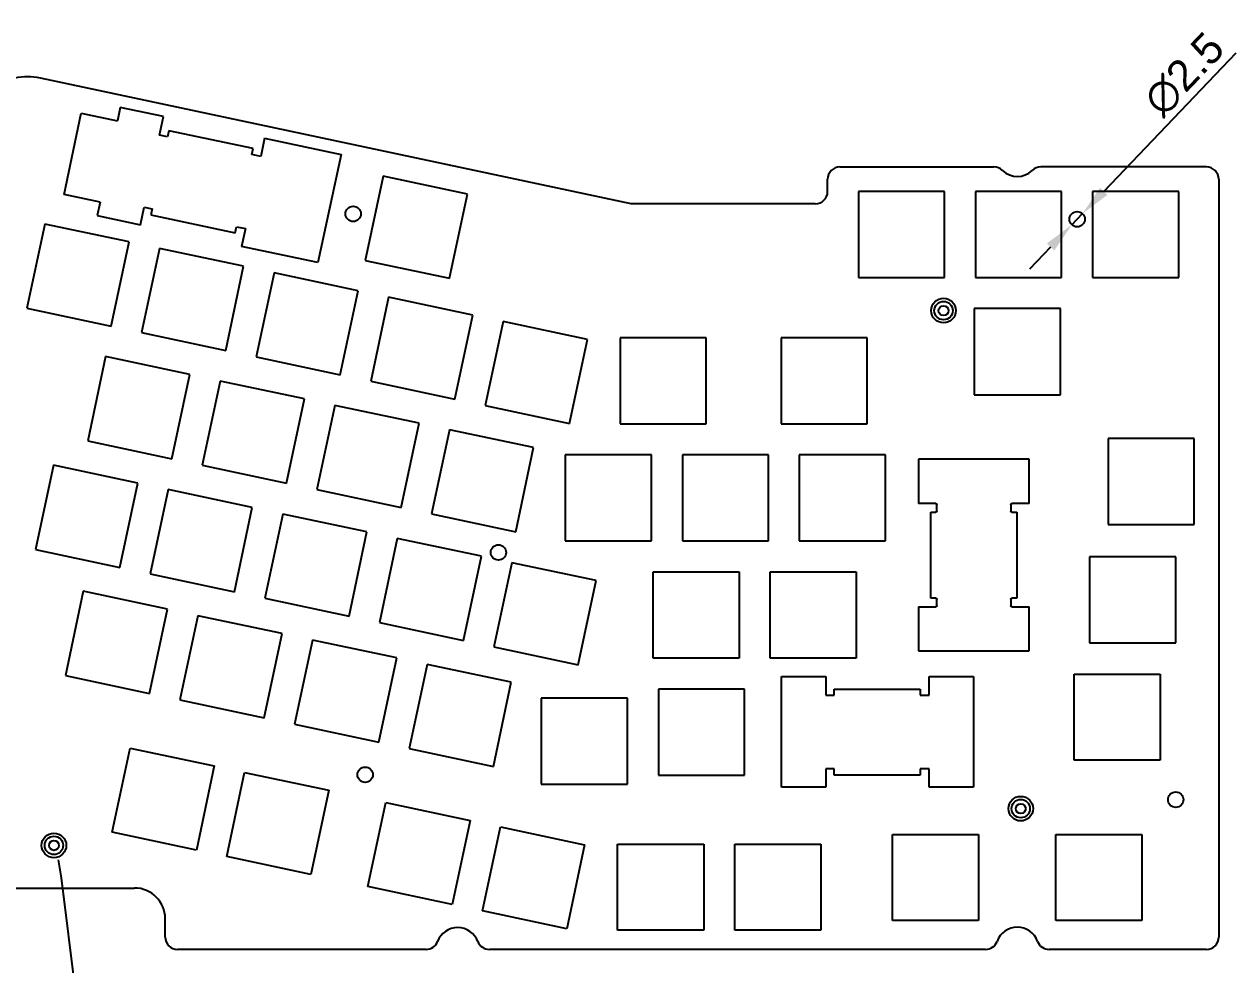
# Model space of a CAD drawing. Header units: millimetres. Extents: x 10619 to 11332, y 86 to 1699.
# Drawn here: x 10935.2 to 11132.2, y 734.5 to 887.5 of the extents above; entities that cross this region are included whole.
import ezdxf

# ---------------------------------------------------------------- set-up
doc = ezdxf.new("R2010")
doc.units = ezdxf.units.MM
doc.styles.add('标注', font='arial.ttf')
doc.dimstyles.new('ISO-25', dxfattribs={"dimtxt": 5, "dimasz": 5, "dimexe": 2, "dimexo": 0.5, "dimgap": 1, "dimtad": 1, "dimdec": 3, "dimdsep": 46, "dimtxsty": '标注', "dimcen": 2.5, "dimadec": 0, "dimazin": 0, "dimtfac": 1, "dimtdec": 3, "dimtmove": 0, "dimatfit": 3, "dimfxl": 1, "dimarcsym": 0})
doc.dimstyles.new('ISO-25$3', dxfattribs={"dimtxt": 5, "dimasz": 5, "dimexe": 2, "dimexo": 0.5, "dimgap": 1, "dimtad": 1, "dimtih": 1, "dimtoh": 1, "dimdec": 3, "dimdsep": 46, "dimtxsty": '标注', "dimcen": 2.5, "dimadec": 0, "dimazin": 0, "dimtfac": 1, "dimtdec": 3, "dimtmove": 0, "dimatfit": 3, "dimfxl": 1, "dimarcsym": 0})

# ---------------------------------------------------------------- blocks, each defined once
blk = doc.blocks.new('*D30')
at = {"color": 0, "lineweight": -2}
for p, q in [((11132.2, 882.78), (11110.72, 860.29)), ((11105.54, 854.86), (11107.26, 856.67)), ((11102.09, 851.24), (11098.63, 847.63))]:
    blk.add_line(p, q, dxfattribs=at)
at = {"color": 0}
for points in [[(11110.11, 860.86), (11111.32, 859.71), (11107.26, 856.67)], [(11101.48, 851.82), (11102.69, 850.67), (11105.54, 854.86)]]:
    blk.add_solid(points, dxfattribs=at)
at = {"layer": 'Defpoints', "color": 0}
for p in [(11107.26, 856.67), (11105.54, 854.86)]:
    blk.add_point(p, dxfattribs=at)
at = {"color": 0, "insert": (11123.8, 879.34), "char_height": 5, "attachment_point": 5, "rotation": 46.3269, "style": '标注'}
blk.add_mtext('∅2.5', dxfattribs=at)
blk = doc.blocks.new('UK')
at = {"color": 3, "linetype": 'Continuous'}
for p, q in [((11671.22, 1568.37), (11657.22, 1568.37)), ((11657.22, 1568.37), (11657.22, 1554.37)), ((11671.22, 1554.37), (11671.22, 1568.37)), ((11690.22, 1568.37), (11676.22, 1568.37)), ((11676.22, 1568.37), (11676.22, 1554.37)), ((11690.22, 1554.37), (11690.22, 1568.37)), ((11700.36, 1567.22), (11718.36, 1567.22)), ((11700.36, 1560.02), (11700.36, 1567.22)), ((11718.36, 1567.22), (11718.36, 1560.02)), ((11700.36, 1560.02), (11703.16, 1560.02)), ((11703.16, 1558.62), (11702.36, 1558.62)), ((11702.36, 1558.62), (11702.36, 1544.62)), ((11703.36, 1559.82), (11703.36, 1558.82)), ((11715.36, 1558.82), (11715.36, 1559.82)), ((11715.56, 1560.02), (11718.36, 1560.02)), ((11716.36, 1558.62), (11715.56, 1558.62)), ((11716.36, 1544.62), (11716.36, 1558.62)), ((11657.22, 1554.37), (11671.22, 1554.37)), ((11676.22, 1554.37), (11690.22, 1554.37)), ((11680.98, 1549.32), (11694.98, 1549.32)), ((11680.98, 1535.32), (11680.98, 1549.32)), ((11694.98, 1549.32), (11694.98, 1535.32)), ((11702.36, 1544.62), (11703.16, 1544.62)), ((11715.56, 1544.62), (11716.36, 1544.62)), ((11703.16, 1543.22), (11700.36, 1543.22)), ((11700.36, 1536.02), (11700.36, 1543.22)), ((11703.36, 1544.42), (11703.36, 1543.42)), ((11715.36, 1543.42), (11715.36, 1544.42)), ((11718.36, 1543.22), (11715.56, 1543.22)), ((11718.36, 1543.22), (11718.36, 1536.02)), ((11694.98, 1535.32), (11680.98, 1535.32)), ((11718.36, 1536.02), (11700.36, 1536.02))]:
    blk.add_line(p, q, dxfattribs=at)
for centre, start, end in [((11703.16, 1559.82), 0, 90), ((11703.16, 1558.82), 270, 0), ((11715.56, 1559.82), 90, 180), ((11715.56, 1558.82), 180, 270), ((11703.16, 1544.42), 0, 90), ((11715.56, 1544.42), 90, 180), ((11703.16, 1543.42), 270, 0), ((11715.56, 1543.42), 180, 270)]:
    blk.add_arc(centre, 0.2, start, end, dxfattribs=at)

msp = doc.modelspace()

# ---------------------------------------------------------------- linework, layer by layer
at = {"color": 7, "linetype": 'Continuous'}
for p, q in [((11033.8725, 858.2649), (10937.8154, 878.701)), ((10941.6663, 859.7944), (10944.4755, 872.9989)), ((10944.4755, 872.9989), (10950.3442, 871.7503)), ((10950.8124, 873.9511), (10950.3442, 871.7503)), ((10957.8548, 872.4528), (10950.8124, 873.9511)), ((10957.2183, 869.4612), (10957.8548, 872.4528)), ((10958.5115, 869.186), (10957.2183, 869.4612)), ((10958.7196, 870.1641), (10958.5115, 869.186)), ((10972.4132, 867.2508), (10958.7196, 870.1641)), ((10974.287, 868.9568), (10973.6506, 865.9652)), ((10974.287, 868.9568), (10986.709, 866.3141)), ((10972.2051, 866.2727), (10972.4132, 867.2508)), ((10973.6506, 865.9652), (10972.2051, 866.2727)), ((10986.709, 866.3141), (10982.9634, 848.7081)), ((11067.8263, 864.2649), (11092.8713, 864.2649)), ((11127.4264, 864.2649), (11100.5015, 864.2649)), ((10993.5578, 862.7523), (10990.6445, 849.0588)), ((11007.2513, 859.839), (10993.5578, 862.7523)), ((11065.8263, 860.2649), (11065.8263, 862.2649)), ((11129.4264, 862.2649), (11129.4264, 738.9449)), ((10947.535, 858.5458), (10941.6663, 859.7944)), ((11004.338, 846.1455), (11007.2513, 859.839)), ((11084.8263, 860.2649), (11070.8263, 860.2649)), ((11070.8263, 860.2649), (11070.8263, 846.2649)), ((11084.8263, 846.2649), (11084.8263, 860.2649)), ((11103.8763, 860.2649), (11089.8763, 860.2649)), ((11089.8763, 860.2649), (11089.8763, 846.2649)), ((11103.8763, 846.2649), (11103.8763, 860.2649)), ((11122.9263, 860.2649), (11108.9263, 860.2649)), ((11108.9263, 860.2649), (11108.9263, 846.2649)), ((11122.9263, 846.2649), (11122.9263, 860.2649)), ((10947.535, 858.5458), (10947.0667, 856.3451)), ((10954.1091, 854.8468), (10954.7212, 857.7239)), ((10954.7212, 857.7239), (10956.0144, 857.4487)), ((10956.0144, 857.4487), (10955.8063, 856.4706)), ((11063.8263, 858.2649), (11033.8725, 858.2649)), ((10938.5459, 854.9797), (10935.6326, 841.2862)), ((10952.2394, 852.0665), (10938.5459, 854.9797)), ((10947.0667, 856.3451), (10954.1091, 854.8468)), ((10955.8063, 856.4706), (10969.4999, 853.5573)), ((10969.4999, 853.5573), (10969.7079, 854.5354)), ((10969.7079, 854.5354), (10971.1535, 854.2279)), ((10971.1535, 854.2279), (10970.5414, 851.3509)), ((10949.3261, 838.3729), (10952.2394, 852.0665)), ((10982.9634, 848.7081), (10970.5414, 851.3509)), ((10957.1789, 851.0156), (10954.2656, 837.3221)), ((10970.8724, 848.1023), (10957.1789, 851.0156)), ((10967.9591, 834.4088), (10970.8724, 848.1023)), ((10990.6445, 849.0588), (11004.338, 846.1455)), ((10975.8119, 847.0514), (10972.8986, 833.3579)), ((10989.5054, 844.1381), (10975.8119, 847.0514)), ((11070.8263, 846.2649), (11084.8263, 846.2649)), ((11089.8763, 846.2649), (11103.8763, 846.2649)), ((11108.9263, 846.2649), (11122.9263, 846.2649)), ((10986.5921, 830.4446), (10989.5054, 844.1381)), ((10935.6326, 841.2862), (10949.3261, 838.3729)), ((10994.4448, 843.0873), (10991.5315, 829.3937)), ((11008.1384, 840.174), (10994.4448, 843.0873)), ((11103.6763, 841.2149), (11089.6763, 841.2149)), ((11089.6763, 841.2149), (11089.6763, 827.2149)), ((11103.6763, 827.2149), (11103.6763, 841.2149)), ((11005.2251, 826.4804), (11008.1384, 840.174)), ((10954.2656, 837.3221), (10967.9591, 834.4088)), ((11013.0778, 839.1231), (11010.1645, 825.4296)), ((11026.7713, 836.2098), (11013.0778, 839.1231)), ((11023.858, 822.5163), (11026.7713, 836.2098)), ((11046.0763, 836.4649), (11032.0763, 836.4649)), ((11032.0763, 836.4649), (11032.0763, 822.4649)), ((11046.0763, 822.4649), (11046.0763, 836.4649)), ((11072.2714, 836.4649), (11058.2714, 836.4649)), ((11058.2714, 836.4649), (11058.2714, 822.4649)), ((11072.2714, 822.4649), (11072.2714, 836.4649)), ((10948.4318, 833.4002), (10945.5185, 819.7066)), ((10962.1253, 830.4869), (10948.4318, 833.4002)), ((10972.8986, 833.3579), (10986.5921, 830.4446)), ((10959.212, 816.7934), (10962.1253, 830.4869)), ((10967.0648, 829.436), (10964.1515, 815.7425)), ((10980.7583, 826.5227), (10967.0648, 829.436)), ((10991.5315, 829.3937), (11005.2251, 826.4804)), ((10977.845, 812.8292), (10980.7583, 826.5227)), ((10985.6977, 825.4719), (10982.7844, 811.7783)), ((10999.3913, 822.5586), (10985.6977, 825.4719)), ((11010.1645, 825.4296), (11023.858, 822.5163)), ((11089.6763, 827.2149), (11103.6763, 827.2149)), ((10996.478, 808.865), (10999.3913, 822.5586)), ((11004.3307, 821.5077), (11001.4174, 807.8142)), ((11018.0242, 818.5944), (11004.3307, 821.5077)), ((11032.0763, 822.4649), (11046.0763, 822.4649)), ((11058.2714, 822.4649), (11072.2714, 822.4649)), ((10945.5185, 819.7066), (10959.212, 816.7934)), ((11125.4264, 820.0649), (11111.4264, 820.0649)), ((11111.4264, 820.0649), (11111.4264, 806.0649)), ((11125.4264, 806.0649), (11125.4264, 820.0649)), ((11015.1109, 804.9009), (11018.0242, 818.5944)), ((10939.9585, 815.7265), (10937.0452, 802.033)), ((10953.6521, 812.8132), (10939.9585, 815.7265)), ((10964.1515, 815.7425), (10977.845, 812.8292)), ((11037.1764, 817.4149), (11023.1764, 817.4149)), ((11023.1764, 817.4149), (11023.1764, 803.4149)), ((11037.1764, 803.4149), (11037.1764, 817.4149)), ((11056.2264, 817.4149), (11042.2264, 817.4149)), ((11042.2264, 817.4149), (11042.2264, 803.4149)), ((11056.2264, 803.4149), (11056.2264, 817.4149)), ((10950.7388, 799.1197), (10953.6521, 812.8132)), ((10958.5915, 811.7623), (10955.6782, 798.0688)), ((10972.285, 808.849), (10958.5915, 811.7623)), ((10982.7844, 811.7783), (10996.478, 808.865)), ((10969.3717, 795.1555), (10972.285, 808.849)), ((10977.2245, 807.7982), (10974.3112, 794.1046)), ((10990.918, 804.8849), (10977.2245, 807.7982)), ((11001.4174, 807.8142), (11015.1109, 804.9009)), ((11111.4264, 806.0649), (11125.4264, 806.0649)), ((10988.0047, 791.1914), (10990.918, 804.8849)), ((10995.8575, 803.834), (10992.9442, 790.1405)), ((11009.551, 800.9207), (10995.8575, 803.834)), ((10937.0452, 802.033), (10950.7388, 799.1197)), ((11023.1764, 803.4149), (11037.1764, 803.4149)), ((11042.2264, 803.4149), (11056.2264, 803.4149)), ((11006.6377, 787.2272), (11009.551, 800.9207)), ((11014.4904, 799.8699), (11011.5772, 786.1763)), ((11028.184, 796.9566), (11014.4904, 799.8699)), ((11122.4264, 800.8149), (11108.4264, 800.8149)), ((11108.4264, 800.8149), (11108.4264, 786.8149)), ((11122.4264, 786.8149), (11122.4264, 800.8149)), ((10955.6782, 798.0688), (10969.3717, 795.1555)), ((11025.2707, 783.263), (11028.184, 796.9566)), ((10944.7974, 795.2207), (10941.8841, 781.5272)), ((10958.4909, 792.3074), (10944.7974, 795.2207)), ((10974.3112, 794.1046), (10988.0047, 791.1914)), ((10955.5776, 778.6139), (10958.4909, 792.3074)), ((10963.4303, 791.2565), (10960.517, 777.563)), ((10977.1239, 788.3432), (10963.4303, 791.2565)), ((10992.9442, 790.1405), (11006.6377, 787.2272)), ((10974.2106, 774.6497), (10977.1239, 788.3432)), ((10982.0633, 787.2924), (10979.15, 773.5988)), ((10995.7568, 784.3791), (10982.0633, 787.2924)), ((11011.5772, 786.1763), (11025.2707, 783.263)), ((11108.4264, 786.8149), (11122.4264, 786.8149)), ((10992.8435, 770.6855), (10995.7568, 784.3791)), ((11000.6963, 783.3282), (10997.783, 769.6347)), ((11014.3898, 780.4149), (11000.6963, 783.3282)), ((10941.8841, 781.5272), (10955.5776, 778.6139)), ((11011.4765, 766.7214), (11014.3898, 780.4149)), ((11058.3542, 781.3735), (11065.5542, 781.3735)), ((11058.3542, 763.3735), (11058.3542, 781.3735)), ((11065.5542, 781.3735), (11065.5542, 778.3149)), ((11082.3542, 781.3735), (11089.5542, 781.3735)), ((11082.3542, 778.3149), (11082.3542, 781.3735)), ((11089.5542, 781.3735), (11089.5542, 763.3735)), ((11105.9211, 781.7649), (11119.9211, 781.7649)), ((11105.9211, 767.7649), (11105.9211, 781.7649)), ((11119.9211, 781.7649), (11119.9211, 767.7649)), ((11052.3264, 779.3149), (11038.3264, 779.3149)), ((11038.3264, 779.3149), (11038.3264, 765.3149)), ((11052.3264, 765.3149), (11052.3264, 779.3149)), ((11065.5542, 778.3149), (11066.8764, 778.3149)), ((11066.8764, 779.3149), (11080.8764, 779.3149)), ((11066.8764, 778.3149), (11066.8764, 779.3149)), ((11080.8764, 779.3149), (11080.8764, 778.3149)), ((11080.8764, 778.3149), (11082.3542, 778.3149)), ((10960.517, 777.563), (10974.2106, 774.6497)), ((11033.2764, 777.8449), (11019.2764, 777.8449)), ((11019.2764, 777.8449), (11019.2764, 763.8449)), ((11033.2764, 763.8449), (11033.2764, 777.8449)), ((10979.15, 773.5988), (10992.8435, 770.6855)), ((10949.4893, 756.0252), (10952.4026, 769.7187)), ((10952.4026, 769.7187), (10966.0961, 766.8054)), ((10997.783, 769.6347), (11011.4765, 766.7214)), ((10966.0961, 766.8054), (10963.1828, 753.1119)), ((11119.9211, 767.7649), (11105.9211, 767.7649)), ((10968.1223, 752.061), (10971.0356, 765.7546)), ((10971.0356, 765.7546), (10984.7291, 762.8413)), ((11038.3264, 765.3149), (11052.3264, 765.3149)), ((11066.8764, 766.3149), (11065.5542, 766.3149)), ((11065.5542, 766.3149), (11065.5542, 763.3735)), ((11066.8764, 765.3149), (11066.8764, 766.3149)), ((11080.8764, 765.3149), (11066.8764, 765.3149)), ((11082.3542, 766.3149), (11080.8764, 766.3149)), ((11080.8764, 766.3149), (11080.8764, 765.3149)), ((11082.3542, 763.3735), (11082.3542, 766.3149)), ((10984.7291, 762.8413), (10981.8158, 749.1477)), ((11019.2764, 763.8449), (11033.2764, 763.8449)), ((11065.5542, 763.3735), (11058.3542, 763.3735)), ((11089.5542, 763.3735), (11082.3542, 763.3735)), ((10991.0834, 747.1761), (10993.9967, 760.8696)), ((10993.9967, 760.8696), (11007.6902, 757.9563)), ((11007.6902, 757.9563), (11004.7769, 744.2628)), ((11009.7164, 743.2119), (11012.6297, 756.9054)), ((11012.6297, 756.9054), (11026.3232, 753.9921)), ((10963.1828, 753.1119), (10949.4893, 756.0252)), ((11076.3761, 755.6449), (11090.3761, 755.6449)), ((11076.3761, 741.6449), (11076.3761, 755.6449)), ((11090.3761, 755.6449), (11090.3761, 741.6449)), ((11102.9211, 755.6449), (11116.9211, 755.6449)), ((11102.9211, 741.6449), (11102.9211, 755.6449)), ((11116.9211, 755.6449), (11116.9211, 741.6449)), ((11026.3232, 753.9921), (11023.4099, 740.2986)), ((11031.6771, 754.0999), (11045.6771, 754.0999)), ((11031.6771, 740.0999), (11031.6771, 754.0999)), ((11045.6771, 754.0999), (11045.6771, 740.0999)), ((11050.7271, 754.0999), (11064.7271, 754.0999)), ((11050.7271, 740.0999), (11050.7271, 754.0999)), ((11064.7271, 754.0999), (11064.7271, 740.0999)), ((10981.8158, 749.1477), (10968.1223, 752.061)), ((10918.1264, 746.9449), (10953.1264, 746.9449)), ((11004.7769, 744.2628), (10991.0834, 747.1761)), ((11023.4099, 740.2986), (11009.7164, 743.2119)), ((10958.1264, 738.9449), (10958.1264, 741.9449)), ((11090.3761, 741.6449), (11076.3761, 741.6449)), ((11116.9211, 741.6449), (11102.9211, 741.6449)), ((11045.6771, 740.0999), (11031.6771, 740.0999)), ((11064.7271, 740.0999), (11050.7271, 740.0999)), ((11000.5348, 736.9449), (10960.1264, 736.9449)), ((11091.5039, 736.9449), (11010.8281, 736.9449)), ((11127.4264, 736.9449), (11101.8537, 736.9449))]:
    msp.add_line(p, q, dxfattribs=at)
for centre in [(10988.6777, 856.6339), (11106.4013, 855.7649), (11012.2996, 801.5432), (10990.6291, 765.3828), (11122.4264, 761.3199)]:
    msp.add_circle(centre, 1.25, dxfattribs=at)
at = {"color": 1, "linetype": 'Continuous'}
for centre, radius in [((11084.6763, 840.895), 2), ((11084.6763, 840.8951), 1.5), ((11084.6763, 840.8951), 0.8), ((11097.2355, 759.8613), 2), ((11097.2355, 759.8613), 1.5), ((11097.2355, 759.8613), 0.8), ((10940.0293, 753.8721), 2), ((10940.0293, 753.8721), 1.5), ((10940.0293, 753.8721), 0.8)]:
    msp.add_circle(centre, radius, dxfattribs=at)
at = {"color": 7, "linetype": 'Continuous'}
for centre, radius, start, end in [((10935.7344, 868.92), 10, 77.989409, 101.93), ((11067.8263, 862.2649), 2, 90, 180), ((11092.8713, 862.2649), 2, 46.079955, 90), ((11096.6864, 866.2266), 3.5, 226.079955, 313.920045), ((11100.5015, 862.2649), 2, 90, 133.920045), ((11127.4264, 862.2649), 2, 0, 90), ((11063.8263, 860.2649), 2, 270, 0), ((10953.1264, 741.9449), 5, 0, 90), ((10960.1264, 738.9449), 2, 180, 270), ((11005.6815, 737.0054), 3.5, 20.649404, 159.350596), ((11096.6788, 737.082), 3.5, 19.798428, 160.201572), ((11127.4264, 738.9449), 2, 270, 0), ((11000.5348, 738.9449), 2, 270, 339.350596), ((11010.8281, 738.9449), 2, 200.649404, 270), ((11091.5039, 738.9449), 2, 270, 340.201572), ((11101.8537, 738.9449), 2, 199.798428, 270)]:
    msp.add_arc(centre, radius, start, end, dxfattribs=at)

# ---------------------------------------------------------------- block references
at = {"color": 7, "xscale": -1, "rotation": 180}
msp.add_blockref('UK', (-619.7574, 2352.733), dxfattribs=at)

# ---------------------------------------------------------------- dimensions: what is measured, and where the dimension line sits
at = {"color": 7}
dim = msp.add_diameter_dim_2p(p1=(11105.5382, 854.8608), p2=(11107.2645, 856.669), dimstyle='ISO-25$3', override={"dimtih": 0, "dimtoh": 0, "dimdec": 2}, dxfattribs=at)
dim.commit()
dim.dimension.update_dxf_attribs({"geometry": '*D30', "text_midpoint": (11126.4705, 876.7858), "dimtype": 163})

# ---------------------------------------------------------------- leaders
at = {"color": 1, "lineweight": 0}
msp.add_leader([(10944.8939, 719.2719), (10941.2347, 748.6021), (10940.78, 751.5029)], dimstyle='ISO-25', dxfattribs=at)

doc.saveas('drawing.dxf')
